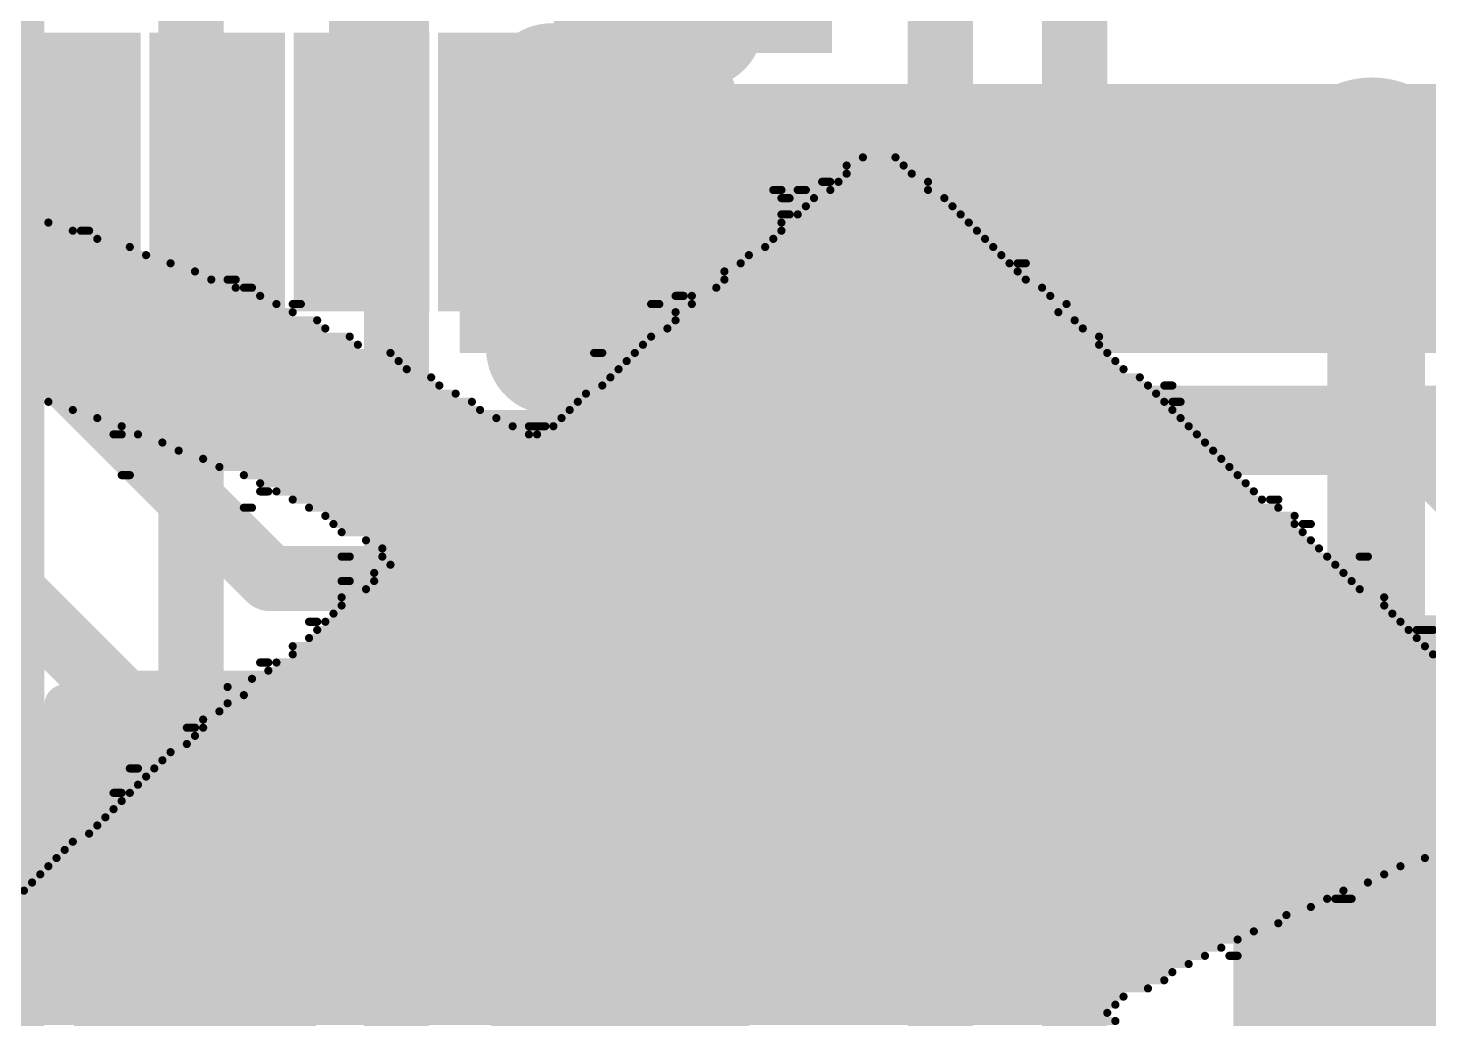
# Model space of a CAD drawing. Header units: millimetres. Extents: x -0.43 to 2.06, y -0.4 to 2.49.
# Drawn here: x 0.771 to 0.943, y 1.5922 to 1.7139 of the extents above; entities that cross this region are included whole.
import ezdxf

# ---------------------------------------------------------------- set-up
doc = ezdxf.new("R2010")
doc.units = ezdxf.units.MM
doc.header["$MEASUREMENT"] = 0
for name, color, linetype in [('BottomLayer', 5, 'Continuous'), ('BottomOverlay', 54, 'Continuous'), ('TopLayer', 1, 'Continuous'), ('TopOverlay', 2, 'Continuous'), ('TopPaste', 8, 'Continuous'), ('TopSolder', 216, 'Continuous'), ('ViaHoleLayer', 16, 'Continuous')]:
    doc.layers.add(name, color=color, linetype=linetype)

# ---------------------------------------------------------------- blocks, each defined once
blk = doc.blocks.new('QFN_28_EP_4X4__55')
at = {"layer": 'TopLayer'}
for points in [[(-0.00433, -0.08919), (-0.00433, -0.06301), (0.00433, -0.06301), (0.00433, -0.08919)], [(0.01339, -0.08919), (0.01339, -0.06301), (0.02205, -0.06301), (0.02205, -0.08919)], [(0.0311, -0.08919), (0.0311, -0.06301), (0.03976, -0.06301), (0.03976, -0.08919)], [(0.04882, -0.08919), (0.04882, -0.06301), (0.05748, -0.06301), (0.05748, -0.08919)]]:
    blk.add_hatch(color=1, dxfattribs=at).paths.add_polyline_path(points)
at = {"layer": 'TopPaste'}
for points in [[(-0.00433, -0.08919), (-0.00433, -0.06301), (0.00433, -0.06301), (0.00433, -0.08919)], [(0.01339, -0.08919), (0.01339, -0.06301), (0.02205, -0.06301), (0.02205, -0.08919)], [(0.0311, -0.08919), (0.0311, -0.06301), (0.03976, -0.06301), (0.03976, -0.08919)], [(0.04882, -0.08919), (0.04882, -0.06301), (0.05748, -0.06301), (0.05748, -0.08919)]]:
    blk.add_hatch(color=8, dxfattribs=at).paths.add_polyline_path(points)
at = {"layer": 'TopSolder'}
for points in [[(0.05901, -0.04482), (0.09319, -0.04482), (0.09319, -0.06148), (0.05901, -0.06148)], [(-0.00833, -0.09319), (-0.00833, -0.05901), (0.00833, -0.05901), (0.00833, -0.09319)], [(0.00939, -0.09319), (0.00939, -0.05901), (0.02605, -0.05901), (0.02605, -0.09319)], [(0.0271, -0.09319), (0.0271, -0.05901), (0.04376, -0.05901), (0.04376, -0.09319)], [(0.04482, -0.09319), (0.04482, -0.05901), (0.06148, -0.05901), (0.06148, -0.09319)]]:
    blk.add_hatch(color=216, dxfattribs=at).paths.add_polyline_path(points)
at = {"layer": 'TopOverlay', "const_width": 0.005}
for points in [[(0.07874, -0.07874), (0.07874, -0.06574)], [(0.06574, -0.07874), (0.07874, -0.07874)]]:
    blk.add_lwpolyline(points, dxfattribs=at)
at = {"layer": 'TopOverlay', "const_width": 0.0025}
for points in [[(0.07749, -0.06574, 1), (0.07999, -0.06574, 1)], [(0.06449, -0.07874, 1), (0.06699, -0.07874, 1)], [(0.07749, -0.07874, 1), (0.07999, -0.07874, 1)], [(0.07749, -0.07874, 1), (0.07999, -0.07874, 1)]]:
    blk.add_lwpolyline(points, format="xyb", close=True, dxfattribs=at)
blk = doc.blocks.new('CAP_0603_125')
at = {"layer": 'TopLayer'}
for points in [[(-0.015, 0.0175), (-0.015, -0.0175), (-0.045, -0.0175), (-0.045, 0.0175)], [(0.045, 0.0175), (0.045, -0.0175), (0.015, -0.0175), (0.015, 0.0175)]]:
    blk.add_hatch(color=1, dxfattribs=at).paths.add_polyline_path(points)
at = {"layer": 'TopPaste'}
for points in [[(-0.015, 0.0175), (-0.015, -0.0175), (-0.045, -0.0175), (-0.045, 0.0175)], [(0.045, 0.0175), (0.045, -0.0175), (0.015, -0.0175), (0.015, 0.0175)]]:
    blk.add_hatch(color=8, dxfattribs=at).paths.add_polyline_path(points)
at = {"layer": 'TopSolder'}
for points in [[(-0.01264, 0.01986), (-0.01264, -0.01986), (-0.04736, -0.01986), (-0.04736, 0.01986)], [(0.04736, 0.01986), (0.04736, -0.01986), (0.01264, -0.01986), (0.01264, 0.01986)]]:
    blk.add_hatch(color=216, dxfattribs=at).paths.add_polyline_path(points)
at = {"layer": 'TopOverlay', "const_width": 0.005}
for points in [[(-0.049, -0.021), (-0.049, 0.021)], [(-0.018, 0.021), (-0.049, 0.021)], [(0.049, 0.021), (0.018, 0.021)], [(0.049, -0.021), (0.049, 0.021)], [(-0.018, -0.021), (-0.049, -0.021)], [(0.049, -0.021), (0.018, -0.021)]]:
    blk.add_lwpolyline(points, dxfattribs=at)
at = {"layer": 'TopOverlay', "const_width": 0.0025}
for points in [[(-0.05025, 0.021, 1), (-0.04775, 0.021, 1)], [(-0.05025, 0.021, 1), (-0.04775, 0.021, 1)], [(-0.01925, 0.021, 1), (-0.01675, 0.021, 1)], [(0.01675, 0.021, 1), (0.01925, 0.021, 1)], [(0.04775, 0.021, 1), (0.05025, 0.021, 1)], [(0.04775, 0.021, 1), (0.05025, 0.021, 1)], [(-0.05025, -0.021, 1), (-0.04775, -0.021, 1)], [(-0.05025, -0.021, 1), (-0.04775, -0.021, 1)], [(-0.01925, -0.021, 1), (-0.01675, -0.021, 1)], [(0.01675, -0.021, 1), (0.01925, -0.021, 1)], [(0.04775, -0.021, 1), (0.05025, -0.021, 1)], [(0.04775, -0.021, 1), (0.05025, -0.021, 1)]]:
    blk.add_lwpolyline(points, format="xyb", close=True, dxfattribs=at)
blk = doc.blocks.new('CAP_0603_126')
at = {"layer": 'TopLayer'}
for points in [[(-0.015, 0.0175), (-0.015, -0.0175), (-0.045, -0.0175), (-0.045, 0.0175)], [(0.045, 0.0175), (0.045, -0.0175), (0.015, -0.0175), (0.015, 0.0175)]]:
    blk.add_hatch(color=1, dxfattribs=at).paths.add_polyline_path(points)
at = {"layer": 'TopPaste'}
for points in [[(-0.015, 0.0175), (-0.015, -0.0175), (-0.045, -0.0175), (-0.045, 0.0175)], [(0.045, 0.0175), (0.045, -0.0175), (0.015, -0.0175), (0.015, 0.0175)]]:
    blk.add_hatch(color=8, dxfattribs=at).paths.add_polyline_path(points)
at = {"layer": 'TopSolder'}
for points in [[(-0.01264, 0.01986), (-0.01264, -0.01986), (-0.04736, -0.01986), (-0.04736, 0.01986)], [(0.04736, 0.01986), (0.04736, -0.01986), (0.01264, -0.01986), (0.01264, 0.01986)]]:
    blk.add_hatch(color=216, dxfattribs=at).paths.add_polyline_path(points)
at = {"layer": 'TopOverlay', "const_width": 0.005}
for points in [[(-0.049, -0.021), (-0.049, 0.021)], [(-0.018, 0.021), (-0.049, 0.021)], [(0.049, 0.021), (0.018, 0.021)], [(0.049, -0.021), (0.049, 0.021)], [(-0.018, -0.021), (-0.049, -0.021)], [(0.049, -0.021), (0.018, -0.021)]]:
    blk.add_lwpolyline(points, dxfattribs=at)
at = {"layer": 'TopOverlay', "const_width": 0.0025}
for points in [[(-0.05025, 0.021, 1), (-0.04775, 0.021, 1)], [(-0.05025, 0.021, 1), (-0.04775, 0.021, 1)], [(-0.01925, 0.021, 1), (-0.01675, 0.021, 1)], [(0.01675, 0.021, 1), (0.01925, 0.021, 1)], [(0.04775, 0.021, 1), (0.05025, 0.021, 1)], [(0.04775, 0.021, 1), (0.05025, 0.021, 1)], [(-0.05025, -0.021, 1), (-0.04775, -0.021, 1)], [(-0.05025, -0.021, 1), (-0.04775, -0.021, 1)], [(-0.01925, -0.021, 1), (-0.01675, -0.021, 1)], [(0.01675, -0.021, 1), (0.01925, -0.021, 1)], [(0.04775, -0.021, 1), (0.05025, -0.021, 1)], [(0.04775, -0.021, 1), (0.05025, -0.021, 1)]]:
    blk.add_lwpolyline(points, format="xyb", close=True, dxfattribs=at)
blk = doc.blocks.new('CAP_0402_128')
at = {"layer": 'TopLayer'}
for points in [[(-0.0275, -0.0125), (-0.0275, 0.0125), (-0.0095, 0.0125), (-0.0095, -0.0125)], [(0.0095, -0.0125), (0.0095, 0.0125), (0.0275, 0.0125), (0.0275, -0.0125)]]:
    blk.add_hatch(color=1, dxfattribs=at).paths.add_polyline_path(points)
at = {"layer": 'TopPaste'}
for points in [[(-0.0275, -0.0125), (-0.0275, 0.0125), (-0.0095, 0.0125), (-0.0095, -0.0125)], [(0.0095, -0.0125), (0.0095, 0.0125), (0.0275, 0.0125), (0.0275, -0.0125)]]:
    blk.add_hatch(color=8, dxfattribs=at).paths.add_polyline_path(points)
at = {"layer": 'TopSolder'}
for points in [[(-0.02986, -0.01486), (-0.02986, 0.01486), (-0.00714, 0.01486), (-0.00714, -0.01486)], [(0.00714, -0.01486), (0.00714, 0.01486), (0.02986, 0.01486), (0.02986, -0.01486)]]:
    blk.add_hatch(color=216, dxfattribs=at).paths.add_polyline_path(points)
at = {"layer": 'TopOverlay', "const_width": 0.005}
for points in [[(-0.031, 0.016), (-0.031, -0.016)], [(-0.031, 0.016), (-0.011, 0.016)], [(0.011, 0.016), (0.031, 0.016)], [(0.031, 0.016), (0.031, -0.016)], [(-0.031, -0.016), (-0.011, -0.016)], [(0.011, -0.016), (0.031, -0.016)]]:
    blk.add_lwpolyline(points, dxfattribs=at)
at = {"layer": 'TopOverlay', "const_width": 0.0025}
for points in [[(-0.03225, 0.016, 1), (-0.02975, 0.016, 1)], [(-0.03225, 0.016, 1), (-0.02975, 0.016, 1)], [(-0.01225, 0.016, 1), (-0.00975, 0.016, 1)], [(0.00975, 0.016, 1), (0.01225, 0.016, 1)], [(0.02975, 0.016, 1), (0.03225, 0.016, 1)], [(0.02975, 0.016, 1), (0.03225, 0.016, 1)], [(-0.03225, -0.016, 1), (-0.02975, -0.016, 1)], [(-0.03225, -0.016, 1), (-0.02975, -0.016, 1)], [(-0.01225, -0.016, 1), (-0.00975, -0.016, 1)], [(0.00975, -0.016, 1), (0.01225, -0.016, 1)], [(0.02975, -0.016, 1), (0.03225, -0.016, 1)], [(0.02975, -0.016, 1), (0.03225, -0.016, 1)]]:
    blk.add_lwpolyline(points, format="xyb", close=True, dxfattribs=at)
blk = doc.blocks.new('CAP_0603_129')
at = {"layer": 'TopLayer'}
for points in [[(-0.015, 0.0175), (-0.015, -0.0175), (-0.045, -0.0175), (-0.045, 0.0175)], [(0.045, 0.0175), (0.045, -0.0175), (0.015, -0.0175), (0.015, 0.0175)]]:
    blk.add_hatch(color=1, dxfattribs=at).paths.add_polyline_path(points)
at = {"layer": 'TopPaste'}
for points in [[(-0.015, 0.0175), (-0.015, -0.0175), (-0.045, -0.0175), (-0.045, 0.0175)], [(0.045, 0.0175), (0.045, -0.0175), (0.015, -0.0175), (0.015, 0.0175)]]:
    blk.add_hatch(color=8, dxfattribs=at).paths.add_polyline_path(points)
at = {"layer": 'TopSolder'}
for points in [[(-0.01264, 0.01986), (-0.01264, -0.01986), (-0.04736, -0.01986), (-0.04736, 0.01986)], [(0.04736, 0.01986), (0.04736, -0.01986), (0.01264, -0.01986), (0.01264, 0.01986)]]:
    blk.add_hatch(color=216, dxfattribs=at).paths.add_polyline_path(points)
at = {"layer": 'TopOverlay', "const_width": 0.005}
for points in [[(-0.049, 0.021), (-0.049, -0.021)], [(-0.049, 0.021), (-0.018, 0.021)], [(0.018, 0.021), (0.049, 0.021)], [(0.049, 0.021), (0.049, -0.021)], [(-0.049, -0.021), (-0.018, -0.021)], [(0.018, -0.021), (0.049, -0.021)]]:
    blk.add_lwpolyline(points, dxfattribs=at)
at = {"layer": 'TopOverlay', "const_width": 0.0025}
for points in [[(-0.05025, 0.021, 1), (-0.04775, 0.021, 1)], [(-0.05025, 0.021, 1), (-0.04775, 0.021, 1)], [(-0.01925, 0.021, 1), (-0.01675, 0.021, 1)], [(0.01675, 0.021, 1), (0.01925, 0.021, 1)], [(0.04775, 0.021, 1), (0.05025, 0.021, 1)], [(0.04775, 0.021, 1), (0.05025, 0.021, 1)], [(-0.05025, -0.021, 1), (-0.04775, -0.021, 1)], [(-0.05025, -0.021, 1), (-0.04775, -0.021, 1)], [(-0.01925, -0.021, 1), (-0.01675, -0.021, 1)], [(0.01675, -0.021, 1), (0.01925, -0.021, 1)], [(0.04775, -0.021, 1), (0.05025, -0.021, 1)], [(0.04775, -0.021, 1), (0.05025, -0.021, 1)]]:
    blk.add_lwpolyline(points, format="xyb", close=True, dxfattribs=at)

msp = doc.modelspace()

# ---------------------------------------------------------------- hatches: boundary and pattern name
at = {"layer": 'BottomLayer'}
h = msp.add_hatch(color=5, dxfattribs=at)
edge = h.paths.add_edge_path()
edge.add_arc((0.936, 1.696), 0.01181, 0, 360)
h = msp.add_hatch(color=5, dxfattribs=at)
edge = h.paths.add_edge_path()
edge.add_arc((0.937, 1.599), 0.01181, 0, 360)
at = {"layer": 'TopLayer'}
for points in [[(0.824, 1.674), (0.949, 1.674), (0.949, 1.707), (0.824, 1.707)], [(0.824, 1.674), (0.83823, 1.674), (0.83823, 1.707), (0.824, 1.707)], [(0.778, 1.604), (0.854, 1.604), (0.854, 1.635), (0.778, 1.635)], [(0.919, 1.585), (0.954, 1.585), (0.954, 1.633), (0.919, 1.633)]]:
    msp.add_hatch(color=1, dxfattribs=at).paths.add_polyline_path(points)
h = msp.add_hatch(color=1, dxfattribs=at)
edge = h.paths.add_edge_path()
edge.add_arc((0.936, 1.696), 0.01181, 0, 360)
h = msp.add_hatch(color=1, dxfattribs=at)
edge = h.paths.add_edge_path()
edge.add_arc((0.937, 1.599), 0.01181, 0, 360)
at = {"layer": 'ViaHoleLayer'}
h = msp.add_hatch(color=16, dxfattribs=at)
edge = h.paths.add_edge_path()
edge.add_arc((0.936, 1.696), 0.00591, 0, 360)
h = msp.add_hatch(color=16, dxfattribs=at)
edge = h.paths.add_edge_path()
edge.add_arc((0.937, 1.599), 0.00591, 0, 360)

# ---------------------------------------------------------------- linework, layer by layer
at = {"layer": 'BottomLayer'}
for points, const_width in [([(0.791, 1.223), (0.791, 2.185)], 0.008), ([(0.81625, 1.15275), (0.81625, 2.10625)], 0.008), ([(0.8995, 1.0055), (0.8995, 2.0595)], 0.008), ([(0.883, 1.44613), (0.883, 2.055)], 0.008), ([(0.769, 1.241), (0.769, 1.909)], 0.008), ([(0.83525, 1.71046), (0.85331, 1.71046)], 0.008), ([(0.83525, 1.70246), (0.85331, 1.70246)], 0.008), ([(0.936, 1.696), (0.9365, 1.6955)], 0.012), ([(0.9365, 1.5995), (0.9365, 1.6955)], 0.012), ([(0.83525, 1.69446), (0.85331, 1.69446)], 0.008), ([(0.83525, 1.68646), (0.85331, 1.68646)], 0.008), ([(0.83525, 1.67846), (0.85331, 1.67846)], 0.008), ([(0.83525, 1.67046), (0.85331, 1.67046)], 0.008), ([(0.83525, 1.66246), (0.85331, 1.66246)], 0.008), ([(0.83525, 1.65446), (0.85331, 1.65446)], 0.008), ([(0.83525, 1.64646), (0.85331, 1.64646)], 0.008), ([(0.83525, 1.63846), (0.85331, 1.63846)], 0.008), ([(0.83525, 1.63046), (0.85331, 1.63046)], 0.008), ([(0.83525, 1.62246), (0.85331, 1.62246)], 0.008), ([(0.83525, 1.61446), (0.85331, 1.61446)], 0.008), ([(0.83525, 1.60646), (0.85331, 1.60646)], 0.008), ([(0.9365, 1.5995), (0.937, 1.599)], 0.012), ([(0.83525, 1.59846), (0.85331, 1.59846)], 0.008), ([(0.83525, 1.59046), (0.85331, 1.59046)], 0.008)]:
    msp.add_lwpolyline(points, dxfattribs=dict(at, const_width=const_width))
at = {"layer": 'BottomLayer', "const_width": 0.008}
for points in [[(0.85331, 1.71846, -1), (0.85331, 1.71046)], [(0.83525, 1.70246, -1), (0.83525, 1.71046)], [(0.85331, 1.70246, -1), (0.85331, 1.69446)], [(0.83525, 1.68646, -1), (0.83525, 1.69446)], [(0.85331, 1.68646, -1), (0.85331, 1.67846)], [(0.83525, 1.67046, -1), (0.83525, 1.67846)], [(0.85331, 1.67046, -1), (0.85331, 1.66246)], [(0.83525, 1.65446, -1), (0.83525, 1.66246)], [(0.85331, 1.65446, -1), (0.85331, 1.64646)], [(0.83525, 1.63846, -1), (0.83525, 1.64646)], [(0.85331, 1.63846, -1), (0.85331, 1.63046)], [(0.83525, 1.62246, -1), (0.83525, 1.63046)], [(0.85331, 1.62246, -1), (0.85331, 1.61446)], [(0.83525, 1.60646, -1), (0.83525, 1.61446)], [(0.85331, 1.60646, -1), (0.85331, 1.59846)], [(0.83525, 1.59046, -1), (0.83525, 1.59846)], [(0.85331, 1.59046, -1), (0.85331, 1.58246)]]:
    msp.add_lwpolyline(points, format="xyb", dxfattribs=at)
at = {"layer": 'BottomLayer'}
for points, const_width in [([(0.83325, 1.71046, 1), (0.83725, 1.71046, 1)], 0.004), ([(0.83325, 1.71046, 1), (0.83725, 1.71046, 1)], 0.004), ([(0.85131, 1.71046, 1), (0.85531, 1.71046, 1)], 0.004), ([(0.85131, 1.71046, 1), (0.85531, 1.71046, 1)], 0.004), ([(0.83325, 1.70246, 1), (0.83725, 1.70246, 1)], 0.004), ([(0.83325, 1.70246, 1), (0.83725, 1.70246, 1)], 0.004), ([(0.85131, 1.70246, 1), (0.85531, 1.70246, 1)], 0.004), ([(0.85131, 1.70246, 1), (0.85531, 1.70246, 1)], 0.004), ([(0.933, 1.696, 1), (0.939, 1.696, 1)], 0.006), ([(0.9335, 1.6955, 1), (0.9395, 1.6955, 1)], 0.006), ([(0.9335, 1.6955, 1), (0.9395, 1.6955, 1)], 0.006), ([(0.83325, 1.69446, 1), (0.83725, 1.69446, 1)], 0.004), ([(0.83325, 1.69446, 1), (0.83725, 1.69446, 1)], 0.004), ([(0.85131, 1.69446, 1), (0.85531, 1.69446, 1)], 0.004), ([(0.85131, 1.69446, 1), (0.85531, 1.69446, 1)], 0.004), ([(0.83325, 1.68646, 1), (0.83725, 1.68646, 1)], 0.004), ([(0.83325, 1.68646, 1), (0.83725, 1.68646, 1)], 0.004), ([(0.85131, 1.68646, 1), (0.85531, 1.68646, 1)], 0.004), ([(0.85131, 1.68646, 1), (0.85531, 1.68646, 1)], 0.004), ([(0.83325, 1.67846, 1), (0.83725, 1.67846, 1)], 0.004), ([(0.83325, 1.67846, 1), (0.83725, 1.67846, 1)], 0.004), ([(0.85131, 1.67846, 1), (0.85531, 1.67846, 1)], 0.004), ([(0.85131, 1.67846, 1), (0.85531, 1.67846, 1)], 0.004), ([(0.83325, 1.67046, 1), (0.83725, 1.67046, 1)], 0.004), ([(0.83325, 1.67046, 1), (0.83725, 1.67046, 1)], 0.004), ([(0.85131, 1.67046, 1), (0.85531, 1.67046, 1)], 0.004), ([(0.85131, 1.67046, 1), (0.85531, 1.67046, 1)], 0.004), ([(0.83325, 1.66246, 1), (0.83725, 1.66246, 1)], 0.004), ([(0.83325, 1.66246, 1), (0.83725, 1.66246, 1)], 0.004), ([(0.85131, 1.66246, 1), (0.85531, 1.66246, 1)], 0.004), ([(0.85131, 1.66246, 1), (0.85531, 1.66246, 1)], 0.004), ([(0.83325, 1.65446, 1), (0.83725, 1.65446, 1)], 0.004), ([(0.83325, 1.65446, 1), (0.83725, 1.65446, 1)], 0.004), ([(0.85131, 1.65446, 1), (0.85531, 1.65446, 1)], 0.004), ([(0.85131, 1.65446, 1), (0.85531, 1.65446, 1)], 0.004), ([(0.83325, 1.64646, 1), (0.83725, 1.64646, 1)], 0.004), ([(0.83325, 1.64646, 1), (0.83725, 1.64646, 1)], 0.004), ([(0.85131, 1.64646, 1), (0.85531, 1.64646, 1)], 0.004), ([(0.85131, 1.64646, 1), (0.85531, 1.64646, 1)], 0.004), ([(0.83325, 1.63846, 1), (0.83725, 1.63846, 1)], 0.004), ([(0.83325, 1.63846, 1), (0.83725, 1.63846, 1)], 0.004), ([(0.85131, 1.63846, 1), (0.85531, 1.63846, 1)], 0.004), ([(0.85131, 1.63846, 1), (0.85531, 1.63846, 1)], 0.004), ([(0.83325, 1.63046, 1), (0.83725, 1.63046, 1)], 0.004), ([(0.83325, 1.63046, 1), (0.83725, 1.63046, 1)], 0.004), ([(0.85131, 1.63046, 1), (0.85531, 1.63046, 1)], 0.004), ([(0.85131, 1.63046, 1), (0.85531, 1.63046, 1)], 0.004), ([(0.83325, 1.62246, 1), (0.83725, 1.62246, 1)], 0.004), ([(0.83325, 1.62246, 1), (0.83725, 1.62246, 1)], 0.004), ([(0.85131, 1.62246, 1), (0.85531, 1.62246, 1)], 0.004), ([(0.85131, 1.62246, 1), (0.85531, 1.62246, 1)], 0.004), ([(0.83325, 1.61446, 1), (0.83725, 1.61446, 1)], 0.004), ([(0.83325, 1.61446, 1), (0.83725, 1.61446, 1)], 0.004), ([(0.85131, 1.61446, 1), (0.85531, 1.61446, 1)], 0.004), ([(0.85131, 1.61446, 1), (0.85531, 1.61446, 1)], 0.004), ([(0.83325, 1.60646, 1), (0.83725, 1.60646, 1)], 0.004), ([(0.83325, 1.60646, 1), (0.83725, 1.60646, 1)], 0.004), ([(0.85131, 1.60646, 1), (0.85531, 1.60646, 1)], 0.004), ([(0.85131, 1.60646, 1), (0.85531, 1.60646, 1)], 0.004), ([(0.9335, 1.5995, 1), (0.9395, 1.5995, 1)], 0.006), ([(0.9335, 1.5995, 1), (0.9395, 1.5995, 1)], 0.006), ([(0.934, 1.599, 1), (0.94, 1.599, 1)], 0.006), ([(0.83325, 1.59846, 1), (0.83725, 1.59846, 1)], 0.004), ([(0.83325, 1.59846, 1), (0.83725, 1.59846, 1)], 0.004), ([(0.85131, 1.59846, 1), (0.85531, 1.59846, 1)], 0.004), ([(0.85131, 1.59846, 1), (0.85531, 1.59846, 1)], 0.004), ([(0.83325, 1.59046, 1), (0.83725, 1.59046, 1)], 0.004), ([(0.83325, 1.59046, 1), (0.83725, 1.59046, 1)], 0.004), ([(0.85131, 1.59046, 1), (0.85531, 1.59046, 1)], 0.004), ([(0.85131, 1.59046, 1), (0.85531, 1.59046, 1)], 0.004)]:
    msp.add_lwpolyline(points, format="xyb", close=True, dxfattribs=dict(at, const_width=const_width))
at = {"layer": 'BottomOverlay', "const_width": 0.001}
for points in [[(0.8735, 1.698), (0.8775, 1.698)], [(0.8715, 1.697), (0.8785, 1.697)], [(0.8715, 1.696), (0.8795, 1.696)], [(0.8625, 1.694), (0.8635, 1.694)], [(0.8655, 1.694), (0.8665, 1.694)], [(0.8685, 1.695), (0.8695, 1.695)], [(0.8695, 1.694), (0.8815, 1.694)], [(0.8705, 1.695), (0.8815, 1.695)], [(0.8635, 1.693), (0.8645, 1.693)], [(0.8665, 1.692), (0.8845, 1.692)], [(0.8675, 1.693), (0.8835, 1.693)], [(0.8635, 1.691), (0.8645, 1.691)], [(0.8655, 1.691), (0.8855, 1.691)], [(0.6475, 1.689), (0.7765, 1.689)], [(0.6515, 1.69), (0.7735, 1.69)], [(0.7775, 1.689), (0.7785, 1.689)], [(0.8635, 1.69), (0.8865, 1.69)], [(0.8635, 1.689), (0.8875, 1.689)], [(0.6415, 1.687), (0.7835, 1.687)], [(0.6445, 1.688), (0.7795, 1.688)], [(0.8615, 1.687), (0.8895, 1.687)], [(0.8625, 1.688), (0.8885, 1.688)], [(0.6375, 1.686), (0.7855, 1.686)], [(0.8595, 1.686), (0.8905, 1.686)], [(0.6335, 1.684), (0.7915, 1.684)], [(0.6355, 1.685), (0.7885, 1.685)], [(0.8565, 1.684), (0.8925, 1.684)], [(0.8585, 1.685), (0.8915, 1.685)], [(0.8925, 1.685), (0.8935, 1.685)], [(0.6275, 1.682), (0.7965, 1.682)], [(0.6305, 1.683), (0.7935, 1.683)], [(0.7955, 1.683), (0.7965, 1.683)], [(0.7975, 1.682), (0.7985, 1.682)], [(0.8555, 1.682), (0.8955, 1.682)], [(0.8565, 1.683), (0.8935, 1.683)], [(0.6225, 1.68), (0.8015, 1.68)], [(0.6245, 1.681), (0.7995, 1.681)], [(0.8035, 1.68), (0.8045, 1.68)], [(0.8475, 1.68), (0.8485, 1.68)], [(0.8505, 1.681), (0.8515, 1.681)], [(0.8525, 1.681), (0.8965, 1.681)], [(0.8525, 1.68), (0.8985, 1.68)], [(0.6205, 1.679), (0.8035, 1.679)], [(0.8505, 1.679), (0.8975, 1.679)], [(0.6175, 1.678), (0.8065, 1.678)], [(0.7255, 1.677), (0.8075, 1.677)], [(0.8495, 1.677), (0.9005, 1.677)], [(0.8505, 1.678), (0.8995, 1.678)], [(0.7345, 1.676), (0.8105, 1.676)], [(0.7425, 1.675), (0.8115, 1.675)], [(0.8465, 1.675), (0.9025, 1.675)], [(0.8475, 1.676), (0.9025, 1.676)], [(0.7495, 1.674), (0.8155, 1.674)], [(0.8405, 1.674), (0.8415, 1.674)], [(0.8455, 1.674), (0.9035, 1.674)], [(0.7545, 1.673), (0.8165, 1.673)], [(0.7585, 1.672), (0.8175, 1.672)], [(0.8435, 1.672), (0.9055, 1.672)], [(0.8445, 1.673), (0.9045, 1.673)], [(0.7635, 1.671), (0.8205, 1.671)], [(0.7665, 1.67), (0.8215, 1.67)], [(0.8415, 1.67), (0.9085, 1.67)], [(0.8425, 1.671), (0.9075, 1.671)], [(0.9105, 1.67), (0.9115, 1.67)], [(0.7695, 1.669), (0.8235, 1.669)], [(0.7735, 1.668), (0.8255, 1.668)], [(0.8385, 1.668), (0.9105, 1.668)], [(0.8395, 1.669), (0.9095, 1.669)], [(0.9115, 1.668), (0.9125, 1.668)], [(0.7765, 1.667), (0.8265, 1.667)], [(0.8375, 1.667), (0.9115, 1.667)], [(0.7795, 1.666), (0.8285, 1.666)], [(0.7825, 1.665), (0.8305, 1.665)], [(0.8325, 1.665), (0.8345, 1.665)], [(0.8355, 1.665), (0.9135, 1.665)], [(0.8365, 1.666), (0.9125, 1.666)], [(0.7815, 1.664), (0.7825, 1.664)], [(0.7845, 1.664), (0.8325, 1.664)], [(0.7875, 1.663), (0.9155, 1.663)], [(0.8335, 1.664), (0.9145, 1.664)], [(0.7895, 1.662), (0.9165, 1.662)], [(0.7925, 1.661), (0.9175, 1.661)], [(0.7945, 1.66), (0.9185, 1.66)], [(0.7825, 1.659), (0.7835, 1.659)], [(0.7975, 1.659), (0.9195, 1.659)], [(0.7995, 1.658), (0.9205, 1.658)], [(0.7995, 1.657), (0.8005, 1.657)], [(0.8015, 1.657), (0.9215, 1.657)], [(0.8035, 1.656), (0.9225, 1.656)], [(0.9235, 1.656), (0.9245, 1.656)], [(0.7975, 1.655), (0.7985, 1.655)], [(0.8055, 1.655), (0.9245, 1.655)], [(0.8075, 1.654), (0.9265, 1.654)], [(0.8085, 1.653), (0.9265, 1.653)], [(0.9275, 1.653), (0.9285, 1.653)], [(0.8095, 1.652), (0.9275, 1.652)], [(0.8125, 1.651), (0.9285, 1.651)], [(0.8095, 1.649), (0.8105, 1.649)], [(0.8145, 1.65), (0.9295, 1.65)], [(0.8145, 1.649), (0.9305, 1.649)], [(0.9345, 1.649), (0.9355, 1.649)], [(0.8155, 1.648), (0.9315, 1.648)], [(0.8095, 1.646), (0.8105, 1.646)], [(0.8135, 1.647), (0.9325, 1.647)], [(0.8135, 1.646), (0.9335, 1.646)], [(0.8095, 1.644), (0.9375, 1.644)], [(0.8125, 1.645), (0.9345, 1.645)], [(0.8095, 1.643), (0.9375, 1.643)], [(0.8055, 1.641), (0.8065, 1.641)], [(0.8075, 1.641), (0.9395, 1.641)], [(0.8085, 1.642), (0.9385, 1.642)], [(0.8055, 1.639), (0.9415, 1.639)], [(0.8065, 1.64), (0.9405, 1.64)], [(0.9415, 1.64), (0.9435, 1.64)], [(0.8035, 1.638), (0.9425, 1.638)], [(0.8035, 1.637), (0.9435, 1.637)], [(0.7995, 1.636), (0.8005, 1.636)], [(0.8015, 1.636), (0.9445, 1.636)], [(0.7985, 1.634), (0.9465, 1.634)], [(0.8005, 1.635), (0.9455, 1.635)], [(0.7955, 1.633), (0.9475, 1.633)], [(0.7975, 1.632), (0.9495, 1.632)], [(0.7955, 1.631), (0.9505, 1.631)], [(0.7925, 1.629), (0.9525, 1.629)], [(0.7945, 1.63), (0.9515, 1.63)], [(0.7905, 1.628), (0.7915, 1.628)], [(0.7915, 1.627), (0.9545, 1.627)], [(0.7925, 1.628), (0.9535, 1.628)], [(0.7885, 1.625), (0.9575, 1.625)], [(0.7905, 1.626), (0.9555, 1.626)], [(0.7875, 1.624), (0.9575, 1.624)], [(0.7835, 1.623), (0.7845, 1.623)], [(0.7855, 1.622), (0.9595, 1.622)], [(0.7865, 1.623), (0.9585, 1.623)], [(0.7815, 1.62), (0.7825, 1.62)], [(0.7835, 1.62), (0.9605, 1.62)], [(0.7845, 1.621), (0.9615, 1.621)], [(0.7825, 1.619), (0.9585, 1.619)], [(0.7805, 1.617), (0.9535, 1.617)], [(0.7815, 1.618), (0.9565, 1.618)], [(0.7785, 1.615), (0.9495, 1.615)], [(0.7795, 1.616), (0.9515, 1.616)], [(0.7755, 1.613), (0.9445, 1.613)], [(0.7765, 1.614), (0.9465, 1.614)], [(0.7745, 1.612), (0.9425, 1.612)], [(0.7725, 1.61), (0.9375, 1.61)], [(0.7735, 1.611), (0.9395, 1.611)], [(0.7705, 1.608), (0.9325, 1.608)], [(0.7715, 1.609), (0.9355, 1.609)], [(0.7685, 1.606), (0.9285, 1.606)], [(0.7695, 1.607), (0.9305, 1.607)], [(0.9315, 1.607), (0.9335, 1.607)], [(0.7665, 1.605), (0.9255, 1.605)], [(0.7635, 1.603), (0.9215, 1.603)], [(0.7655, 1.604), (0.9245, 1.604)], [(0.7615, 1.601), (0.9175, 1.601)], [(0.7635, 1.602), (0.9195, 1.602)], [(0.7615, 1.6), (0.9155, 1.6)], [(0.9185, 1.6), (0.9195, 1.6)], [(0.7595, 1.599), (0.9135, 1.599)], [(0.7595, 1.598), (0.9115, 1.598)], [(0.7565, 1.596), (0.9085, 1.596)], [(0.7575, 1.597), (0.9105, 1.597)], [(0.7545, 1.594), (0.9045, 1.594)], [(0.7555, 1.595), (0.9055, 1.595)], [(0.7535, 1.593), (0.9035, 1.593)], [(0.7525, 1.592), (0.9045, 1.592)]]:
    msp.add_lwpolyline(points, dxfattribs=at)
at = {"layer": 'BottomOverlay', "const_width": 0.0005}
for points in [[(0.87325, 1.698, 1), (0.87375, 1.698, 1)], [(0.87725, 1.698, 1), (0.87775, 1.698, 1)], [(0.87125, 1.697, 1), (0.87175, 1.697, 1)], [(0.87125, 1.696, 1), (0.87175, 1.696, 1)], [(0.87825, 1.697, 1), (0.87875, 1.697, 1)], [(0.87925, 1.696, 1), (0.87975, 1.696, 1)], [(0.86225, 1.694, 1), (0.86275, 1.694, 1)], [(0.86325, 1.694, 1), (0.86375, 1.694, 1)], [(0.86525, 1.694, 1), (0.86575, 1.694, 1)], [(0.86625, 1.694, 1), (0.86675, 1.694, 1)], [(0.86825, 1.695, 1), (0.86875, 1.695, 1)], [(0.86925, 1.695, 1), (0.86975, 1.695, 1)], [(0.86925, 1.694, 1), (0.86975, 1.694, 1)], [(0.87025, 1.695, 1), (0.87075, 1.695, 1)], [(0.88125, 1.695, 1), (0.88175, 1.695, 1)], [(0.88125, 1.694, 1), (0.88175, 1.694, 1)], [(0.86325, 1.693, 1), (0.86375, 1.693, 1)], [(0.86425, 1.693, 1), (0.86475, 1.693, 1)], [(0.86625, 1.692, 1), (0.86675, 1.692, 1)], [(0.86725, 1.693, 1), (0.86775, 1.693, 1)], [(0.88325, 1.693, 1), (0.88375, 1.693, 1)], [(0.88425, 1.692, 1), (0.88475, 1.692, 1)], [(0.86325, 1.691, 1), (0.86375, 1.691, 1)], [(0.86425, 1.691, 1), (0.86475, 1.691, 1)], [(0.86525, 1.691, 1), (0.86575, 1.691, 1)], [(0.88525, 1.691, 1), (0.88575, 1.691, 1)], [(0.77325, 1.69, 1), (0.77375, 1.69, 1)], [(0.77625, 1.689, 1), (0.77675, 1.689, 1)], [(0.77725, 1.689, 1), (0.77775, 1.689, 1)], [(0.77825, 1.689, 1), (0.77875, 1.689, 1)], [(0.86325, 1.69, 1), (0.86375, 1.69, 1)], [(0.86325, 1.689, 1), (0.86375, 1.689, 1)], [(0.88625, 1.69, 1), (0.88675, 1.69, 1)], [(0.88725, 1.689, 1), (0.88775, 1.689, 1)], [(0.77925, 1.688, 1), (0.77975, 1.688, 1)], [(0.78325, 1.687, 1), (0.78375, 1.687, 1)], [(0.86125, 1.687, 1), (0.86175, 1.687, 1)], [(0.86225, 1.688, 1), (0.86275, 1.688, 1)], [(0.88825, 1.688, 1), (0.88875, 1.688, 1)], [(0.88925, 1.687, 1), (0.88975, 1.687, 1)], [(0.78525, 1.686, 1), (0.78575, 1.686, 1)], [(0.85925, 1.686, 1), (0.85975, 1.686, 1)], [(0.89025, 1.686, 1), (0.89075, 1.686, 1)], [(0.78825, 1.685, 1), (0.78875, 1.685, 1)], [(0.79125, 1.684, 1), (0.79175, 1.684, 1)], [(0.85625, 1.684, 1), (0.85675, 1.684, 1)], [(0.85825, 1.685, 1), (0.85875, 1.685, 1)], [(0.89125, 1.685, 1), (0.89175, 1.685, 1)], [(0.89225, 1.685, 1), (0.89275, 1.685, 1)], [(0.89225, 1.684, 1), (0.89275, 1.684, 1)], [(0.89325, 1.685, 1), (0.89375, 1.685, 1)], [(0.79325, 1.683, 1), (0.79375, 1.683, 1)], [(0.79525, 1.683, 1), (0.79575, 1.683, 1)], [(0.79625, 1.683, 1), (0.79675, 1.683, 1)], [(0.79625, 1.682, 1), (0.79675, 1.682, 1)], [(0.79725, 1.682, 1), (0.79775, 1.682, 1)], [(0.79825, 1.682, 1), (0.79875, 1.682, 1)], [(0.85525, 1.682, 1), (0.85575, 1.682, 1)], [(0.85625, 1.683, 1), (0.85675, 1.683, 1)], [(0.89325, 1.683, 1), (0.89375, 1.683, 1)], [(0.89525, 1.682, 1), (0.89575, 1.682, 1)], [(0.79925, 1.681, 1), (0.79975, 1.681, 1)], [(0.80125, 1.68, 1), (0.80175, 1.68, 1)], [(0.80325, 1.68, 1), (0.80375, 1.68, 1)], [(0.80425, 1.68, 1), (0.80475, 1.68, 1)], [(0.84725, 1.68, 1), (0.84775, 1.68, 1)], [(0.84825, 1.68, 1), (0.84875, 1.68, 1)], [(0.85025, 1.681, 1), (0.85075, 1.681, 1)], [(0.85125, 1.681, 1), (0.85175, 1.681, 1)], [(0.85225, 1.681, 1), (0.85275, 1.681, 1)], [(0.85225, 1.68, 1), (0.85275, 1.68, 1)], [(0.89625, 1.681, 1), (0.89675, 1.681, 1)], [(0.89825, 1.68, 1), (0.89875, 1.68, 1)], [(0.80325, 1.679, 1), (0.80375, 1.679, 1)], [(0.85025, 1.679, 1), (0.85075, 1.679, 1)], [(0.89725, 1.679, 1), (0.89775, 1.679, 1)], [(0.80625, 1.678, 1), (0.80675, 1.678, 1)], [(0.80725, 1.677, 1), (0.80775, 1.677, 1)], [(0.84925, 1.677, 1), (0.84975, 1.677, 1)], [(0.85025, 1.678, 1), (0.85075, 1.678, 1)], [(0.89925, 1.678, 1), (0.89975, 1.678, 1)], [(0.90025, 1.677, 1), (0.90075, 1.677, 1)], [(0.81025, 1.676, 1), (0.81075, 1.676, 1)], [(0.81125, 1.675, 1), (0.81175, 1.675, 1)], [(0.84625, 1.675, 1), (0.84675, 1.675, 1)], [(0.84725, 1.676, 1), (0.84775, 1.676, 1)], [(0.90225, 1.676, 1), (0.90275, 1.676, 1)], [(0.90225, 1.675, 1), (0.90275, 1.675, 1)], [(0.81525, 1.674, 1), (0.81575, 1.674, 1)], [(0.84025, 1.674, 1), (0.84075, 1.674, 1)], [(0.84125, 1.674, 1), (0.84175, 1.674, 1)], [(0.84525, 1.674, 1), (0.84575, 1.674, 1)], [(0.90325, 1.674, 1), (0.90375, 1.674, 1)], [(0.81625, 1.673, 1), (0.81675, 1.673, 1)], [(0.81725, 1.672, 1), (0.81775, 1.672, 1)], [(0.84325, 1.672, 1), (0.84375, 1.672, 1)], [(0.84425, 1.673, 1), (0.84475, 1.673, 1)], [(0.90425, 1.673, 1), (0.90475, 1.673, 1)], [(0.90525, 1.672, 1), (0.90575, 1.672, 1)], [(0.82025, 1.671, 1), (0.82075, 1.671, 1)], [(0.82125, 1.67, 1), (0.82175, 1.67, 1)], [(0.84125, 1.67, 1), (0.84175, 1.67, 1)], [(0.84225, 1.671, 1), (0.84275, 1.671, 1)], [(0.90725, 1.671, 1), (0.90775, 1.671, 1)], [(0.90825, 1.67, 1), (0.90875, 1.67, 1)], [(0.91025, 1.67, 1), (0.91075, 1.67, 1)], [(0.91125, 1.67, 1), (0.91175, 1.67, 1)], [(0.77325, 1.668, 1), (0.77375, 1.668, 1)], [(0.82325, 1.669, 1), (0.82375, 1.669, 1)], [(0.82525, 1.668, 1), (0.82575, 1.668, 1)], [(0.83825, 1.668, 1), (0.83875, 1.668, 1)], [(0.83925, 1.669, 1), (0.83975, 1.669, 1)], [(0.90925, 1.669, 1), (0.90975, 1.669, 1)], [(0.91025, 1.668, 1), (0.91075, 1.668, 1)], [(0.91125, 1.668, 1), (0.91175, 1.668, 1)], [(0.91225, 1.668, 1), (0.91275, 1.668, 1)], [(0.77625, 1.667, 1), (0.77675, 1.667, 1)], [(0.82625, 1.667, 1), (0.82675, 1.667, 1)], [(0.83725, 1.667, 1), (0.83775, 1.667, 1)], [(0.91125, 1.667, 1), (0.91175, 1.667, 1)], [(0.77925, 1.666, 1), (0.77975, 1.666, 1)], [(0.78225, 1.665, 1), (0.78275, 1.665, 1)], [(0.82825, 1.666, 1), (0.82875, 1.666, 1)], [(0.83025, 1.665, 1), (0.83075, 1.665, 1)], [(0.83225, 1.665, 1), (0.83275, 1.665, 1)], [(0.83425, 1.665, 1), (0.83475, 1.665, 1)], [(0.83525, 1.665, 1), (0.83575, 1.665, 1)], [(0.83625, 1.666, 1), (0.83675, 1.666, 1)], [(0.91225, 1.666, 1), (0.91275, 1.666, 1)], [(0.91325, 1.665, 1), (0.91375, 1.665, 1)], [(0.78125, 1.664, 1), (0.78175, 1.664, 1)], [(0.78225, 1.664, 1), (0.78275, 1.664, 1)], [(0.78425, 1.664, 1), (0.78475, 1.664, 1)], [(0.78725, 1.663, 1), (0.78775, 1.663, 1)], [(0.83225, 1.664, 1), (0.83275, 1.664, 1)], [(0.83325, 1.664, 1), (0.83375, 1.664, 1)], [(0.91425, 1.664, 1), (0.91475, 1.664, 1)], [(0.91525, 1.663, 1), (0.91575, 1.663, 1)], [(0.78925, 1.662, 1), (0.78975, 1.662, 1)], [(0.91625, 1.662, 1), (0.91675, 1.662, 1)], [(0.79225, 1.661, 1), (0.79275, 1.661, 1)], [(0.79425, 1.66, 1), (0.79475, 1.66, 1)], [(0.91725, 1.661, 1), (0.91775, 1.661, 1)], [(0.91825, 1.66, 1), (0.91875, 1.66, 1)], [(0.78225, 1.659, 1), (0.78275, 1.659, 1)], [(0.78325, 1.659, 1), (0.78375, 1.659, 1)], [(0.79725, 1.659, 1), (0.79775, 1.659, 1)], [(0.79925, 1.658, 1), (0.79975, 1.658, 1)], [(0.91925, 1.659, 1), (0.91975, 1.659, 1)], [(0.92025, 1.658, 1), (0.92075, 1.658, 1)], [(0.79925, 1.657, 1), (0.79975, 1.657, 1)], [(0.80025, 1.657, 1), (0.80075, 1.657, 1)], [(0.80125, 1.657, 1), (0.80175, 1.657, 1)], [(0.80325, 1.656, 1), (0.80375, 1.656, 1)], [(0.92125, 1.657, 1), (0.92175, 1.657, 1)], [(0.92225, 1.656, 1), (0.92275, 1.656, 1)], [(0.92325, 1.656, 1), (0.92375, 1.656, 1)], [(0.92425, 1.656, 1), (0.92475, 1.656, 1)], [(0.79725, 1.655, 1), (0.79775, 1.655, 1)], [(0.79825, 1.655, 1), (0.79875, 1.655, 1)], [(0.80525, 1.655, 1), (0.80575, 1.655, 1)], [(0.92425, 1.655, 1), (0.92475, 1.655, 1)], [(0.80725, 1.654, 1), (0.80775, 1.654, 1)], [(0.80825, 1.653, 1), (0.80875, 1.653, 1)], [(0.92625, 1.654, 1), (0.92675, 1.654, 1)], [(0.92625, 1.653, 1), (0.92675, 1.653, 1)], [(0.92725, 1.653, 1), (0.92775, 1.653, 1)], [(0.92825, 1.653, 1), (0.92875, 1.653, 1)], [(0.80925, 1.652, 1), (0.80975, 1.652, 1)], [(0.81225, 1.651, 1), (0.81275, 1.651, 1)], [(0.92725, 1.652, 1), (0.92775, 1.652, 1)], [(0.92825, 1.651, 1), (0.92875, 1.651, 1)], [(0.80925, 1.649, 1), (0.80975, 1.649, 1)], [(0.81025, 1.649, 1), (0.81075, 1.649, 1)], [(0.81425, 1.65, 1), (0.81475, 1.65, 1)], [(0.81425, 1.649, 1), (0.81475, 1.649, 1)], [(0.92925, 1.65, 1), (0.92975, 1.65, 1)], [(0.93025, 1.649, 1), (0.93075, 1.649, 1)], [(0.93425, 1.649, 1), (0.93475, 1.649, 1)], [(0.93525, 1.649, 1), (0.93575, 1.649, 1)], [(0.81525, 1.648, 1), (0.81575, 1.648, 1)], [(0.93125, 1.648, 1), (0.93175, 1.648, 1)], [(0.80925, 1.646, 1), (0.80975, 1.646, 1)], [(0.81025, 1.646, 1), (0.81075, 1.646, 1)], [(0.81325, 1.647, 1), (0.81375, 1.647, 1)], [(0.81325, 1.646, 1), (0.81375, 1.646, 1)], [(0.93225, 1.647, 1), (0.93275, 1.647, 1)], [(0.93325, 1.646, 1), (0.93375, 1.646, 1)], [(0.80925, 1.644, 1), (0.80975, 1.644, 1)], [(0.81225, 1.645, 1), (0.81275, 1.645, 1)], [(0.93425, 1.645, 1), (0.93475, 1.645, 1)], [(0.93725, 1.644, 1), (0.93775, 1.644, 1)], [(0.80925, 1.643, 1), (0.80975, 1.643, 1)], [(0.93725, 1.643, 1), (0.93775, 1.643, 1)], [(0.80525, 1.641, 1), (0.80575, 1.641, 1)], [(0.80625, 1.641, 1), (0.80675, 1.641, 1)], [(0.80725, 1.641, 1), (0.80775, 1.641, 1)], [(0.80825, 1.642, 1), (0.80875, 1.642, 1)], [(0.93825, 1.642, 1), (0.93875, 1.642, 1)], [(0.93925, 1.641, 1), (0.93975, 1.641, 1)], [(0.80525, 1.639, 1), (0.80575, 1.639, 1)], [(0.80625, 1.64, 1), (0.80675, 1.64, 1)], [(0.94025, 1.64, 1), (0.94075, 1.64, 1)], [(0.94125, 1.64, 1), (0.94175, 1.64, 1)], [(0.94125, 1.639, 1), (0.94175, 1.639, 1)], [(0.94325, 1.64, 1), (0.94375, 1.64, 1)], [(0.80325, 1.638, 1), (0.80375, 1.638, 1)], [(0.80325, 1.637, 1), (0.80375, 1.637, 1)], [(0.94225, 1.638, 1), (0.94275, 1.638, 1)], [(0.94325, 1.637, 1), (0.94375, 1.637, 1)], [(0.79925, 1.636, 1), (0.79975, 1.636, 1)], [(0.80025, 1.636, 1), (0.80075, 1.636, 1)], [(0.80125, 1.636, 1), (0.80175, 1.636, 1)], [(0.79825, 1.634, 1), (0.79875, 1.634, 1)], [(0.80025, 1.635, 1), (0.80075, 1.635, 1)], [(0.79525, 1.633, 1), (0.79575, 1.633, 1)], [(0.79725, 1.632, 1), (0.79775, 1.632, 1)], [(0.79525, 1.631, 1), (0.79575, 1.631, 1)], [(0.79225, 1.629, 1), (0.79275, 1.629, 1)], [(0.79425, 1.63, 1), (0.79475, 1.63, 1)], [(0.79025, 1.628, 1), (0.79075, 1.628, 1)], [(0.79125, 1.628, 1), (0.79175, 1.628, 1)], [(0.79125, 1.627, 1), (0.79175, 1.627, 1)], [(0.79225, 1.628, 1), (0.79275, 1.628, 1)], [(0.78825, 1.625, 1), (0.78875, 1.625, 1)], [(0.79025, 1.626, 1), (0.79075, 1.626, 1)], [(0.78725, 1.624, 1), (0.78775, 1.624, 1)], [(0.78325, 1.623, 1), (0.78375, 1.623, 1)], [(0.78425, 1.623, 1), (0.78475, 1.623, 1)], [(0.78525, 1.622, 1), (0.78575, 1.622, 1)], [(0.78625, 1.623, 1), (0.78675, 1.623, 1)], [(0.78125, 1.62, 1), (0.78175, 1.62, 1)], [(0.78225, 1.62, 1), (0.78275, 1.62, 1)], [(0.78325, 1.62, 1), (0.78375, 1.62, 1)], [(0.78425, 1.621, 1), (0.78475, 1.621, 1)], [(0.78225, 1.619, 1), (0.78275, 1.619, 1)], [(0.78025, 1.617, 1), (0.78075, 1.617, 1)], [(0.78125, 1.618, 1), (0.78175, 1.618, 1)], [(0.77825, 1.615, 1), (0.77875, 1.615, 1)], [(0.77925, 1.616, 1), (0.77975, 1.616, 1)], [(0.77525, 1.613, 1), (0.77575, 1.613, 1)], [(0.77625, 1.614, 1), (0.77675, 1.614, 1)], [(0.77425, 1.612, 1), (0.77475, 1.612, 1)], [(0.94225, 1.612, 1), (0.94275, 1.612, 1)], [(0.77225, 1.61, 1), (0.77275, 1.61, 1)], [(0.77325, 1.611, 1), (0.77375, 1.611, 1)], [(0.93725, 1.61, 1), (0.93775, 1.61, 1)], [(0.93925, 1.611, 1), (0.93975, 1.611, 1)], [(0.77025, 1.608, 1), (0.77075, 1.608, 1)], [(0.77125, 1.609, 1), (0.77175, 1.609, 1)], [(0.93225, 1.608, 1), (0.93275, 1.608, 1)], [(0.93525, 1.609, 1), (0.93575, 1.609, 1)], [(0.92825, 1.606, 1), (0.92875, 1.606, 1)], [(0.93025, 1.607, 1), (0.93075, 1.607, 1)], [(0.93125, 1.607, 1), (0.93175, 1.607, 1)], [(0.93325, 1.607, 1), (0.93375, 1.607, 1)], [(0.92525, 1.605, 1), (0.92575, 1.605, 1)], [(0.92125, 1.603, 1), (0.92175, 1.603, 1)], [(0.92425, 1.604, 1), (0.92475, 1.604, 1)], [(0.91725, 1.601, 1), (0.91775, 1.601, 1)], [(0.91925, 1.602, 1), (0.91975, 1.602, 1)], [(0.91525, 1.6, 1), (0.91575, 1.6, 1)], [(0.91825, 1.6, 1), (0.91875, 1.6, 1)], [(0.91925, 1.6, 1), (0.91975, 1.6, 1)], [(0.91125, 1.598, 1), (0.91175, 1.598, 1)], [(0.91325, 1.599, 1), (0.91375, 1.599, 1)], [(0.90825, 1.596, 1), (0.90875, 1.596, 1)], [(0.91025, 1.597, 1), (0.91075, 1.597, 1)], [(0.90425, 1.594, 1), (0.90475, 1.594, 1)], [(0.90525, 1.595, 1), (0.90575, 1.595, 1)], [(0.90325, 1.593, 1), (0.90375, 1.593, 1)], [(0.90425, 1.592, 1), (0.90475, 1.592, 1)]]:
    msp.add_lwpolyline(points, format="xyb", close=True, dxfattribs=at)
at = {"layer": 'TopLayer'}
for points, const_width in [([(0.81194, 1.6962), (0.81194, 1.75459)], 0.008), ([(0.77651, 1.67049), (0.77651, 1.6962)], 0.008), ([(0.79423, 1.67577), (0.79423, 1.6962)], 0.008), ([(0.935, 1.695), (0.936, 1.696)], 0.008), ([(0.857, 1.686), (0.866, 1.695)], 0.008), ([(0.79423, 1.67577), (0.807, 1.663)], 0.008), ([(0.77651, 1.67049), (0.80069, 1.64631)], 0.008), ([(0.807, 1.663), (0.941, 1.663)], 0.008), ([(0.941, 1.663), (1.10951, 1.49449)], 0.008), ([(0.7588, 1.65502), (0.78301, 1.63081)], 0.008), ([(0.80069, 1.64631), (0.88331, 1.64631)], 0.008), ([(0.88331, 1.64631), (0.888, 1.64162)], 0.008), ([(0.888, 1.6218), (0.888, 1.64162)], 0.008), ([(0.78301, 1.62731), (0.78301, 1.63081)], 0.008), ([(0.87435, 1.63131), (0.88536, 1.62031)], 0.008), ([(0.78301, 1.62731), (0.78801, 1.62231)], 0.008), ([(0.78801, 1.62231), (0.83651, 1.62231)], 0.008), ([(0.88651, 1.62031), (0.888, 1.6218)], 0.008), ([(0.93676, 1.61794), (0.93982, 1.621)], 0.012), ([(0.88536, 1.62031), (0.88651, 1.62031)], 0.008), ([(0.93676, 1.59924), (0.93676, 1.61794)], 0.012), ([(0.93676, 1.59924), (0.937, 1.599)], 0.012)]:
    msp.add_lwpolyline(points, dxfattribs=dict(at, const_width=const_width))
for points, const_width in [([(0.77451, 1.6962, 1), (0.77851, 1.6962, 1)], 0.004), ([(0.79223, 1.6962, 1), (0.79623, 1.6962, 1)], 0.004), ([(0.80994, 1.6962, 1), (0.81394, 1.6962, 1)], 0.004), ([(0.934, 1.696, 1), (0.938, 1.696, 1)], 0.004), ([(0.864, 1.695, 1), (0.868, 1.695, 1)], 0.004), ([(0.933, 1.695, 1), (0.937, 1.695, 1)], 0.004), ([(0.855, 1.686, 1), (0.859, 1.686, 1)], 0.004), ([(0.79223, 1.67577, 1), (0.79623, 1.67577, 1)], 0.004), ([(0.79223, 1.67577, 1), (0.79623, 1.67577, 1)], 0.004), ([(0.77451, 1.67049, 1), (0.77851, 1.67049, 1)], 0.004), ([(0.77451, 1.67049, 1), (0.77851, 1.67049, 1)], 0.004), ([(0.805, 1.663, 1), (0.809, 1.663, 1)], 0.004), ([(0.805, 1.663, 1), (0.809, 1.663, 1)], 0.004), ([(0.939, 1.663, 1), (0.943, 1.663, 1)], 0.004), ([(0.939, 1.663, 1), (0.943, 1.663, 1)], 0.004), ([(0.79869, 1.64631, 1), (0.80269, 1.64631, 1)], 0.004), ([(0.79869, 1.64631, 1), (0.80269, 1.64631, 1)], 0.004), ([(0.88131, 1.64631, 1), (0.88531, 1.64631, 1)], 0.004), ([(0.88131, 1.64631, 1), (0.88531, 1.64631, 1)], 0.004), ([(0.886, 1.64162, 1), (0.89, 1.64162, 1)], 0.004), ([(0.886, 1.64162, 1), (0.89, 1.64162, 1)], 0.004), ([(0.78101, 1.63081, 1), (0.78501, 1.63081, 1)], 0.004), ([(0.78101, 1.63081, 1), (0.78501, 1.63081, 1)], 0.004), ([(0.87235, 1.63131, 1), (0.87635, 1.63131, 1)], 0.004), ([(0.78101, 1.62731, 1), (0.78501, 1.62731, 1)], 0.004), ([(0.78101, 1.62731, 1), (0.78501, 1.62731, 1)], 0.004), ([(0.78601, 1.62231, 1), (0.79001, 1.62231, 1)], 0.004), ([(0.78601, 1.62231, 1), (0.79001, 1.62231, 1)], 0.004), ([(0.83451, 1.62231, 1), (0.83851, 1.62231, 1)], 0.004), ([(0.886, 1.6218, 1), (0.89, 1.6218, 1)], 0.004), ([(0.886, 1.6218, 1), (0.89, 1.6218, 1)], 0.004), ([(0.93682, 1.621, 1), (0.94282, 1.621, 1)], 0.006), ([(0.88336, 1.62031, 1), (0.88736, 1.62031, 1)], 0.004), ([(0.88336, 1.62031, 1), (0.88736, 1.62031, 1)], 0.004), ([(0.88451, 1.62031, 1), (0.88851, 1.62031, 1)], 0.004), ([(0.88451, 1.62031, 1), (0.88851, 1.62031, 1)], 0.004), ([(0.93376, 1.61794, 1), (0.93976, 1.61794, 1)], 0.006), ([(0.93376, 1.61794, 1), (0.93976, 1.61794, 1)], 0.006), ([(0.93376, 1.59924, 1), (0.93976, 1.59924, 1)], 0.006), ([(0.93376, 1.59924, 1), (0.93976, 1.59924, 1)], 0.006), ([(0.934, 1.599, 1), (0.94, 1.599, 1)], 0.006)]:
    msp.add_lwpolyline(points, format="xyb", close=True, dxfattribs=dict(at, const_width=const_width))
at = {"layer": 'TopOverlay', "const_width": 0.01}
for points in [[(0.88651, 1.65551), (0.896, 1.665)], [(0.896, 1.665), (0.975, 1.665)], [(0.88651, 1.63931), (0.88651, 1.65551)]]:
    msp.add_lwpolyline(points, dxfattribs=at)
at = {"layer": 'TopOverlay', "const_width": 0.005}
for points in [[(0.8935, 1.665, 1), (0.8985, 1.665, 1)], [(0.8935, 1.665, 1), (0.8985, 1.665, 1)], [(0.88401, 1.65551, 1), (0.88901, 1.65551, 1)], [(0.88401, 1.65551, 1), (0.88901, 1.65551, 1)], [(0.88401, 1.63931, 1), (0.88901, 1.63931, 1)]]:
    msp.add_lwpolyline(points, format="xyb", close=True, dxfattribs=at)

# ---------------------------------------------------------------- block references
msp.add_blockref('QFN_28_EP_4X4__55', (0.77651, 1.77231))
for name, p, rotation in [('CAP_0603_129', (0.83651, 1.59031), 90), ('CAP_0603_125', (0.88651, 1.59031), 270), ('CAP_0603_126', (0.93651, 1.59031), 270), ('CAP_0402_128', (0.79151, 1.59981), 90)]:
    msp.add_blockref(name, p, dxfattribs=dict(rotation=rotation))

doc.saveas('drawing.dxf')
